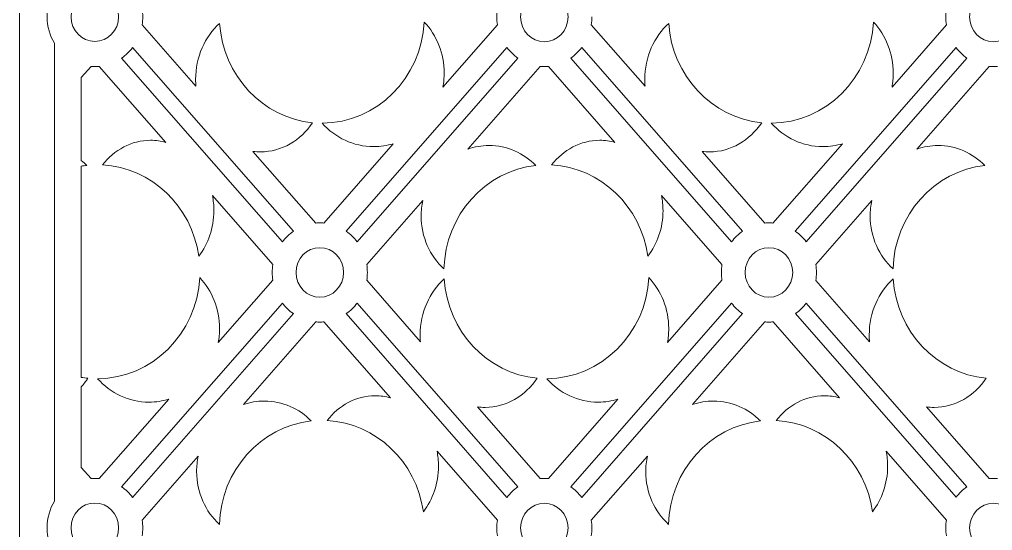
# Model space of a CAD drawing. Header units: centimetres. Extents: x 1.9 to 9.6, y -9.5 to 9.5.
# Drawn here: x 1.857 to 5.736, y -7.165 to -5.129 of the extents above; entities that cross this region are included whole.
import ezdxf

# ---------------------------------------------------------------- set-up
doc = ezdxf.new("R2010")
doc.units = ezdxf.units.CM
doc.header["$MEASUREMENT"] = 0
doc.layers.add('layer 1', color=7, linetype='Continuous')

msp = doc.modelspace()

# ---------------------------------------------------------------- linework, layer by layer
at = {"layer": 'layer 1', "color": 250, "lineweight": 9}
for points, knots in [([(1.85656, 9.5), (1.85656, 9.5), (9.62176, 9.5), (9.62176, 9.5), (9.62176, 9.5), (9.62176, 9.5), (9.62176, -9.5), (9.62176, -9.5), (9.62176, -9.5), (9.62176, -9.5), (1.85656, -9.5), (1.85656, -9.5), (1.85656, -9.5), (1.85656, -9.5), (1.85656, 9.5), (1.85656, 9.5)], [0, 0, 0, 0, 0.2, 0.2, 0.2, 0.2, 0.4, 0.4, 0.4, 0.4, 0.6, 0.6, 0.6, 0.6, 1, 1, 1, 1]), ([(1.99602, -5.2232), (1.97748, -5.19262), (1.96671, -5.15642), (1.96671, -5.11769), (1.96671, -5.11769), (1.96671, -5.07894), (1.97748, -5.04275), (1.99602, -5.01216)], [0, 0, 0, 0, 0.3333333, 0.3333333, 0.3333333, 0.3333333, 1, 1, 1, 1]), ([(2.25161, -5.11769), (2.25161, -5.17206), (2.20908, -5.21639), (2.15692, -5.21639), (2.15692, -5.21639), (2.10473, -5.21639), (2.06217, -5.17206), (2.06217, -5.11769), (2.06217, -5.11769), (2.06217, -5.06331), (2.10473, -5.01896), (2.15692, -5.01896), (2.15692, -5.01896), (2.20908, -5.01896), (2.25161, -5.06331), (2.25161, -5.11769)], [0, 0, 0, 0, 0.2, 0.2, 0.2, 0.2, 0.4, 0.4, 0.4, 0.4, 0.6, 0.6, 0.6, 0.6, 1, 1, 1, 1]), ([(4.04408, -5.11848), (4.04408, -5.17291), (4.00149, -5.2173), (3.94926, -5.2173), (3.94926, -5.2173), (3.89704, -5.2173), (3.85446, -5.17291), (3.85446, -5.11848), (3.85446, -5.11848), (3.85446, -5.06407), (3.89704, -5.01968), (3.94926, -5.01968), (3.94926, -5.01968), (4.00149, -5.01968), (4.04408, -5.06407), (4.04408, -5.11848)], [0, 0, 0, 0, 0.2, 0.2, 0.2, 0.2, 0.4, 0.4, 0.4, 0.4, 0.6, 0.6, 0.6, 0.6, 1, 1, 1, 1]), ([(5.83445, -5.11848), (5.83445, -5.17291), (5.79186, -5.2173), (5.73964, -5.2173), (5.73964, -5.2173), (5.68744, -5.2173), (5.64486, -5.17291), (5.64486, -5.11848), (5.64486, -5.11848), (5.64486, -5.06407), (5.68744, -5.01968), (5.73964, -5.01968), (5.73964, -5.01968), (5.79186, -5.01968), (5.83445, -5.06407), (5.83445, -5.11848)], [0, 0, 0, 0, 0.2, 0.2, 0.2, 0.2, 0.4, 0.4, 0.4, 0.4, 0.6, 0.6, 0.6, 0.6, 1, 1, 1, 1]), ([(2.34579, -5.08728), (2.34735, -5.09744), (2.34816, -5.10788), (2.34816, -5.11848), (2.34816, -5.11848), (2.34816, -5.1291), (2.34735, -5.13953), (2.34579, -5.1497)], [0, 0, 0, 0, 0.3333333, 0.3333333, 0.3333333, 0.3333333, 1, 1, 1, 1]), ([(3.76202, -5.14982), (3.76046, -5.1396), (3.75964, -5.12914), (3.75964, -5.11848), (3.75964, -5.11848), (3.75964, -5.10784), (3.76046, -5.09738), (3.76205, -5.08716)], [0, 0, 0, 0, 0.3333333, 0.3333333, 0.3333333, 0.3333333, 1, 1, 1, 1]), ([(5.55251, -5.15009), (5.55088, -5.1398), (5.55008, -5.12924), (5.55008, -5.11848), (5.55008, -5.11848), (5.55008, -5.10774), (5.55088, -5.09718), (5.55251, -5.08689)], [0, 0, 0, 0, 0.3333333, 0.3333333, 0.3333333, 0.3333333, 1, 1, 1, 1]), ([(2.56004, -5.39434), (2.55931, -5.38555), (2.55891, -5.37666), (2.55891, -5.36768), (2.55891, -5.36768), (2.55891, -5.27762), (2.5963, -5.19702), (2.65464, -5.14406), (2.65464, -5.14406), (2.6679, -5.35268), (2.82633, -5.521), (3.02512, -5.53994), (3.02512, -5.53994), (2.97786, -5.61035), (2.90246, -5.65608), (2.81775, -5.65608), (2.81775, -5.65608), (2.80754, -5.65608), (2.79744, -5.65539), (2.78752, -5.65409)], [0, 0, 0, 0, 0.1666667, 0.1666667, 0.1666667, 0.1666667, 0.3333333, 0.3333333, 0.3333333, 0.3333333, 0.5, 0.5, 0.5, 0.5, 0.6666667, 0.6666667, 0.6666667, 0.6666667, 1, 1, 1, 1]), ([(3.34712, -5.62359), (3.32226, -5.63114), (3.29606, -5.6352), (3.26888, -5.6352), (3.26888, -5.6352), (3.18791, -5.6352), (3.11476, -5.59916), (3.06342, -5.54175), (3.06342, -5.54175), (3.28075, -5.54124), (3.45914, -5.36246), (3.47069, -5.13878), (3.47069, -5.13878), (3.51971, -5.19155), (3.54995, -5.26334), (3.54995, -5.34228), (3.54995, -5.34228), (3.54995, -5.36127), (3.54814, -5.37985), (3.54484, -5.39785)], [0, 0, 0, 0, 0.1666667, 0.1666667, 0.1666667, 0.1666667, 0.3333333, 0.3333333, 0.3333333, 0.3333333, 0.5, 0.5, 0.5, 0.5, 0.6666667, 0.6666667, 0.6666667, 0.6666667, 1, 1, 1, 1]), ([(4.35072, -5.39434), (4.35, -5.38555), (4.34963, -5.37666), (4.34963, -5.36768), (4.34963, -5.36768), (4.34963, -5.27762), (4.38699, -5.19702), (4.4453, -5.14406), (4.4453, -5.14406), (4.45859, -5.35268), (4.617, -5.521), (4.81584, -5.53994), (4.81584, -5.53994), (4.76856, -5.61035), (4.69312, -5.65608), (4.60844, -5.65608), (4.60844, -5.65608), (4.59823, -5.65608), (4.58816, -5.65539), (4.57824, -5.65409)], [0, 0, 0, 0, 0.1666667, 0.1666667, 0.1666667, 0.1666667, 0.3333333, 0.3333333, 0.3333333, 0.3333333, 0.5, 0.5, 0.5, 0.5, 0.6666667, 0.6666667, 0.6666667, 0.6666667, 1, 1, 1, 1]), ([(5.13782, -5.62359), (5.11298, -5.63114), (5.0867, -5.6352), (5.05958, -5.6352), (5.05958, -5.6352), (4.9786, -5.6352), (4.90549, -5.59916), (4.85411, -5.54175), (4.85411, -5.54175), (5.07144, -5.54124), (5.24984, -5.36246), (5.26141, -5.13878), (5.26141, -5.13878), (5.31041, -5.19155), (5.34061, -5.26334), (5.34061, -5.34228), (5.34061, -5.34228), (5.34061, -5.36127), (5.33886, -5.37985), (5.3355, -5.39785)], [0, 0, 0, 0, 0.1666667, 0.1666667, 0.1666667, 0.1666667, 0.3333333, 0.3333333, 0.3333333, 0.3333333, 0.5, 0.5, 0.5, 0.5, 0.6666667, 0.6666667, 0.6666667, 0.6666667, 1, 1, 1, 1]), ([(2.10313, -5.69052), (2.10313, -5.69052), (2.10313, -5.36012), (2.10313, -5.36012), (2.10313, -5.36012), (2.10313, -5.36012), (2.14232, -5.31537), (2.14232, -5.31537)], [0, 0, 0, 0, 0.3333333, 0.3333333, 0.3333333, 0.3333333, 1, 1, 1, 1]), ([(2.14232, -5.31537), (2.14769, -5.31583), (2.15308, -5.3161), (2.15857, -5.3161), (2.15857, -5.3161), (2.16402, -5.3161), (2.16945, -5.31583), (2.17478, -5.31537)], [0, 0, 0, 0, 0.3333333, 0.3333333, 0.3333333, 0.3333333, 1, 1, 1, 1]), ([(3.96548, -5.31537), (3.96012, -5.31583), (3.95472, -5.3161), (3.94926, -5.3161), (3.94926, -5.3161), (3.9438, -5.3161), (3.93838, -5.31583), (3.93302, -5.31537)], [0, 0, 0, 0, 0.3333333, 0.3333333, 0.3333333, 0.3333333, 1, 1, 1, 1]), ([(5.75588, -5.31537), (5.75054, -5.31583), (5.74512, -5.3161), (5.73964, -5.3161), (5.73964, -5.3161), (5.73418, -5.3161), (5.72878, -5.31583), (5.72344, -5.31537)], [0, 0, 0, 0, 0.3333333, 0.3333333, 0.3333333, 0.3333333, 1, 1, 1, 1]), ([(2.44004, -5.61823), (2.42061, -5.61289), (2.40033, -5.61002), (2.37944, -5.61002), (2.37944, -5.61002), (2.30285, -5.61002), (2.23409, -5.64826), (2.18773, -5.70839), (2.18773, -5.70839), (2.38335, -5.71861), (2.5435, -5.87327), (2.57152, -6.07171), (2.57152, -6.07171), (2.60909, -6.02276), (2.63179, -5.95939), (2.63179, -5.8903), (2.63179, -5.8903), (2.63179, -5.8698), (2.62978, -5.84983), (2.62598, -5.83055)], [0, 0, 0, 0, 0.1666667, 0.1666667, 0.1666667, 0.1666667, 0.3333333, 0.3333333, 0.3333333, 0.3333333, 0.5, 0.5, 0.5, 0.5, 0.6666667, 0.6666667, 0.6666667, 0.6666667, 1, 1, 1, 1]), ([(4.41667, -5.83055), (4.42048, -5.84983), (4.42247, -5.8698), (4.42247, -5.8903), (4.42247, -5.8903), (4.42247, -5.95939), (4.39976, -6.02276), (4.36222, -6.07171), (4.36222, -6.07171), (4.33419, -5.87327), (4.17405, -5.71861), (3.97842, -5.70839), (3.97842, -5.70839), (4.02476, -5.64826), (4.09354, -5.61002), (4.1701, -5.61002), (4.1701, -5.61002), (4.19099, -5.61002), (4.21129, -5.61289), (4.23074, -5.61823)], [0, 0, 0, 0, 0.1666667, 0.1666667, 0.1666667, 0.1666667, 0.3333333, 0.3333333, 0.3333333, 0.3333333, 0.5, 0.5, 0.5, 0.5, 0.6666667, 0.6666667, 0.6666667, 0.6666667, 1, 1, 1, 1]), ([(3.64458, -5.64473), (3.67087, -5.63578), (3.69895, -5.6309), (3.72802, -5.6309), (3.72802, -5.6309), (3.80072, -5.6309), (3.86687, -5.66113), (3.91547, -5.71012), (3.91547, -5.71012), (3.7136, -5.73194), (3.55456, -5.90788), (3.54913, -6.12254), (3.54913, -6.12254), (3.49337, -6.07092), (3.45816, -5.99576), (3.45816, -5.91223), (3.45816, -5.91223), (3.45816, -5.89085), (3.46047, -5.87002), (3.46482, -5.84997)], [0, 0, 0, 0, 0.1666667, 0.1666667, 0.1666667, 0.1666667, 0.3333333, 0.3333333, 0.3333333, 0.3333333, 0.5, 0.5, 0.5, 0.5, 0.6666667, 0.6666667, 0.6666667, 0.6666667, 1, 1, 1, 1]), ([(5.43498, -5.64473), (5.4613, -5.63578), (5.48933, -5.6309), (5.51845, -5.6309), (5.51845, -5.6309), (5.59115, -5.6309), (5.65724, -5.66113), (5.70587, -5.71012), (5.70587, -5.71012), (5.504, -5.73194), (5.34496, -5.90788), (5.33956, -6.12254), (5.33956, -6.12254), (5.28381, -6.07092), (5.24852, -5.99576), (5.24852, -5.91223), (5.24852, -5.91223), (5.24852, -5.89085), (5.25085, -5.87002), (5.25523, -5.84997)], [0, 0, 0, 0, 0.1666667, 0.1666667, 0.1666667, 0.1666667, 0.3333333, 0.3333333, 0.3333333, 0.3333333, 0.5, 0.5, 0.5, 0.5, 0.6666667, 0.6666667, 0.6666667, 0.6666667, 1, 1, 1, 1]), ([(2.10313, -5.71309), (2.1103, -5.71192), (2.11749, -5.7109), (2.12477, -5.71012), (2.12477, -5.71012), (2.11789, -5.70321), (2.11067, -5.69665), (2.10313, -5.69052)], [0, 0, 0, 0, 0.3333333, 0.3333333, 0.3333333, 0.3333333, 1, 1, 1, 1]), ([(3.03774, -5.93979), (3.04311, -5.93933), (3.04851, -5.93907), (3.05396, -5.93907), (3.05396, -5.93907), (3.05945, -5.93907), (3.06484, -5.93933), (3.07021, -5.93979)], [0, 0, 0, 0, 0.3333333, 0.3333333, 0.3333333, 0.3333333, 1, 1, 1, 1]), ([(4.82843, -5.93979), (4.83377, -5.93933), (4.8392, -5.93907), (4.84465, -5.93907), (4.84465, -5.93907), (4.85013, -5.93907), (4.85553, -5.93933), (4.86087, -5.93979)], [0, 0, 0, 0, 0.3333333, 0.3333333, 0.3333333, 0.3333333, 1, 1, 1, 1]), ([(3.14877, -6.13667), (3.14877, -6.19109), (3.10618, -6.23548), (3.05396, -6.23548), (3.05396, -6.23548), (3.00174, -6.23548), (2.95915, -6.19109), (2.95915, -6.13667), (2.95915, -6.13667), (2.95915, -6.08225), (3.00174, -6.03786), (3.05396, -6.03786), (3.05396, -6.03786), (3.10618, -6.03786), (3.14877, -6.08225), (3.14877, -6.13667)], [0, 0, 0, 0, 0.2, 0.2, 0.2, 0.2, 0.4, 0.4, 0.4, 0.4, 0.6, 0.6, 0.6, 0.6, 1, 1, 1, 1]), ([(4.93947, -6.13667), (4.93947, -6.19109), (4.89687, -6.23548), (4.84465, -6.23548), (4.84465, -6.23548), (4.79247, -6.23548), (4.74987, -6.19109), (4.74987, -6.13667), (4.74987, -6.13667), (4.74987, -6.08225), (4.79247, -6.03786), (4.84465, -6.03786), (4.84465, -6.03786), (4.89687, -6.03786), (4.93947, -6.08225), (4.93947, -6.13667)], [0, 0, 0, 0, 0.2, 0.2, 0.2, 0.2, 0.4, 0.4, 0.4, 0.4, 0.6, 0.6, 0.6, 0.6, 1, 1, 1, 1]), ([(2.86674, -6.10548), (2.86518, -6.11563), (2.86434, -6.12607), (2.86434, -6.13667), (2.86434, -6.13667), (2.86434, -6.14728), (2.86518, -6.1577), (2.86674, -6.16789)], [0, 0, 0, 0, 0.3333333, 0.3333333, 0.3333333, 0.3333333, 1, 1, 1, 1]), ([(3.24118, -6.10535), (3.24277, -6.11556), (3.24358, -6.12602), (3.24358, -6.13667), (3.24358, -6.13667), (3.24358, -6.14733), (3.24277, -6.15779), (3.24118, -6.168)], [0, 0, 0, 0, 0.3333333, 0.3333333, 0.3333333, 0.3333333, 1, 1, 1, 1]), ([(4.65744, -6.16789), (4.65587, -6.1577), (4.65507, -6.14728), (4.65507, -6.13667), (4.65507, -6.13667), (4.65507, -6.12607), (4.65587, -6.11563), (4.65744, -6.10548)], [0, 0, 0, 0, 0.3333333, 0.3333333, 0.3333333, 0.3333333, 1, 1, 1, 1]), ([(2.64942, -6.41602), (2.65275, -6.39803), (2.65452, -6.37946), (2.65452, -6.36046), (2.65452, -6.36046), (2.65452, -6.28152), (2.6243, -6.20973), (2.5753, -6.15696), (2.5753, -6.15696), (2.56375, -6.38066), (2.38532, -6.55943), (2.168, -6.55992), (2.168, -6.55992), (2.21938, -6.61735), (2.29252, -6.65337), (2.37347, -6.65337), (2.37347, -6.65337), (2.40062, -6.65337), (2.42687, -6.64932), (2.45173, -6.64177)], [0, 0, 0, 0, 0.1666667, 0.1666667, 0.1666667, 0.1666667, 0.3333333, 0.3333333, 0.3333333, 0.3333333, 0.5, 0.5, 0.5, 0.5, 0.6666667, 0.6666667, 0.6666667, 0.6666667, 1, 1, 1, 1]), ([(3.45531, -6.4125), (3.45462, -6.40373), (3.45421, -6.39484), (3.45421, -6.38586), (3.45421, -6.38586), (3.45421, -6.29581), (3.49157, -6.2152), (3.54992, -6.16225), (3.54992, -6.16225), (3.56318, -6.37084), (3.72161, -6.53919), (3.92043, -6.55811), (3.92043, -6.55811), (3.87313, -6.62853), (3.79774, -6.67427), (3.71305, -6.67427), (3.71305, -6.67427), (3.70284, -6.67427), (3.69274, -6.67357), (3.68282, -6.67228)], [0, 0, 0, 0, 0.1666667, 0.1666667, 0.1666667, 0.1666667, 0.3333333, 0.3333333, 0.3333333, 0.3333333, 0.5, 0.5, 0.5, 0.5, 0.6666667, 0.6666667, 0.6666667, 0.6666667, 1, 1, 1, 1]), ([(4.24239, -6.64177), (4.21756, -6.64932), (4.19131, -6.65337), (4.16418, -6.65337), (4.16418, -6.65337), (4.08318, -6.65337), (4.01007, -6.61735), (3.95872, -6.55992), (3.95872, -6.55992), (4.17602, -6.55943), (4.35444, -6.38066), (4.36599, -6.15696), (4.36599, -6.15696), (4.41502, -6.20973), (4.44522, -6.28152), (4.44522, -6.36046), (4.44522, -6.36046), (4.44522, -6.37946), (4.44345, -6.39803), (4.44011, -6.41602)], [0, 0, 0, 0, 0.1666667, 0.1666667, 0.1666667, 0.1666667, 0.3333333, 0.3333333, 0.3333333, 0.3333333, 0.5, 0.5, 0.5, 0.5, 0.6666667, 0.6666667, 0.6666667, 0.6666667, 1, 1, 1, 1]), ([(5.24574, -6.4125), (5.24499, -6.40373), (5.24461, -6.39484), (5.24461, -6.38586), (5.24461, -6.38586), (5.24461, -6.29581), (5.282, -6.2152), (5.34032, -6.16225), (5.34032, -6.16225), (5.35358, -6.37084), (5.51201, -6.53919), (5.71083, -6.55811), (5.71083, -6.55811), (5.66357, -6.62853), (5.58814, -6.67427), (5.50342, -6.67427), (5.50342, -6.67427), (5.49321, -6.67427), (5.48314, -6.67357), (5.47322, -6.67228)], [0, 0, 0, 0, 0.1666667, 0.1666667, 0.1666667, 0.1666667, 0.3333333, 0.3333333, 0.3333333, 0.3333333, 0.5, 0.5, 0.5, 0.5, 0.6666667, 0.6666667, 0.6666667, 0.6666667, 1, 1, 1, 1]), ([(3.07027, -6.33354), (3.06489, -6.33402), (3.05947, -6.33428), (3.05396, -6.33428), (3.05396, -6.33428), (3.04848, -6.33428), (3.04305, -6.33402), (3.03765, -6.33354)], [0, 0, 0, 0, 0.3333333, 0.3333333, 0.3333333, 0.3333333, 1, 1, 1, 1]), ([(4.86099, -6.33354), (4.85559, -6.33402), (4.85013, -6.33428), (4.84465, -6.33428), (4.84465, -6.33428), (4.83917, -6.33428), (4.83371, -6.33402), (4.82835, -6.33354)], [0, 0, 0, 0, 0.3333333, 0.3333333, 0.3333333, 0.3333333, 1, 1, 1, 1]), ([(2.10313, -6.59193), (2.11276, -6.58146), (2.12166, -6.57015), (2.12973, -6.55811), (2.12973, -6.55811), (2.12077, -6.55728), (2.11192, -6.5561), (2.10313, -6.55465)], [0, 0, 0, 0, 0.3333333, 0.3333333, 0.3333333, 0.3333333, 1, 1, 1, 1]), ([(3.5214, -6.84863), (3.52517, -6.8679), (3.5272, -6.88786), (3.5272, -6.90838), (3.5272, -6.90838), (3.5272, -6.97747), (3.50449, -7.04083), (3.46695, -7.08979), (3.46695, -7.08979), (3.43889, -6.89135), (3.27878, -6.73669), (3.08314, -6.72646), (3.08314, -6.72646), (3.12948, -6.66632), (3.19826, -6.62809), (3.27483, -6.62809), (3.27483, -6.62809), (3.29571, -6.62809), (3.316, -6.63096), (3.33543, -6.63631)], [0, 0, 0, 0, 0.1666667, 0.1666667, 0.1666667, 0.1666667, 0.3333333, 0.3333333, 0.3333333, 0.3333333, 0.5, 0.5, 0.5, 0.5, 0.6666667, 0.6666667, 0.6666667, 0.6666667, 1, 1, 1, 1]), ([(5.31206, -6.84863), (5.31586, -6.8679), (5.31786, -6.88786), (5.31786, -6.90838), (5.31786, -6.90838), (5.31786, -6.97747), (5.29518, -7.04083), (5.25763, -7.08979), (5.25763, -7.08979), (5.22958, -6.89135), (5.06946, -6.73669), (4.87384, -6.72646), (4.87384, -6.72646), (4.92017, -6.66632), (4.98893, -6.62809), (5.06552, -6.62809), (5.06552, -6.62809), (5.08641, -6.62809), (5.10672, -6.63096), (5.12615, -6.63631)], [0, 0, 0, 0, 0.1666667, 0.1666667, 0.1666667, 0.1666667, 0.3333333, 0.3333333, 0.3333333, 0.3333333, 0.5, 0.5, 0.5, 0.5, 0.6666667, 0.6666667, 0.6666667, 0.6666667, 1, 1, 1, 1]), ([(2.7493, -6.66279), (2.77559, -6.65385), (2.80364, -6.64899), (2.83275, -6.64899), (2.83275, -6.64899), (2.90545, -6.64899), (2.97157, -6.67921), (3.02016, -6.7282), (3.02016, -6.7282), (2.81833, -6.75), (2.65929, -6.92596), (2.65386, -7.14062), (2.65386, -7.14062), (2.5981, -7.089), (2.56285, -7.01382), (2.56285, -6.93031), (2.56285, -6.93031), (2.56285, -6.90893), (2.56517, -6.8881), (2.56952, -6.86805)], [0, 0, 0, 0, 0.1666667, 0.1666667, 0.1666667, 0.1666667, 0.3333333, 0.3333333, 0.3333333, 0.3333333, 0.5, 0.5, 0.5, 0.5, 0.6666667, 0.6666667, 0.6666667, 0.6666667, 1, 1, 1, 1]), ([(4.54, -6.66279), (4.56629, -6.65385), (4.59434, -6.64899), (4.62344, -6.64899), (4.62344, -6.64899), (4.69614, -6.64899), (4.76226, -6.67921), (4.81086, -6.7282), (4.81086, -6.7282), (4.60899, -6.75), (4.44998, -6.92596), (4.44455, -7.14062), (4.44455, -7.14062), (4.3888, -7.089), (4.35354, -7.01382), (4.35354, -6.93031), (4.35354, -6.93031), (4.35354, -6.90893), (4.35586, -6.8881), (4.36024, -6.86805)], [0, 0, 0, 0, 0.1666667, 0.1666667, 0.1666667, 0.1666667, 0.3333333, 0.3333333, 0.3333333, 0.3333333, 0.5, 0.5, 0.5, 0.5, 0.6666667, 0.6666667, 0.6666667, 0.6666667, 1, 1, 1, 1]), ([(2.17488, -6.95788), (2.1695, -6.9574), (2.16406, -6.95714), (2.15857, -6.95714), (2.15857, -6.95714), (2.15306, -6.95714), (2.14764, -6.9574), (2.14224, -6.95788)], [0, 0, 0, 0, 0.3333333, 0.3333333, 0.3333333, 0.3333333, 1, 1, 1, 1]), ([(3.93296, -6.95788), (3.93832, -6.9574), (3.94375, -6.95714), (3.94926, -6.95714), (3.94926, -6.95714), (3.95474, -6.95714), (3.96017, -6.9574), (3.96556, -6.95788)], [0, 0, 0, 0, 0.3333333, 0.3333333, 0.3333333, 0.3333333, 1, 1, 1, 1]), ([(5.72333, -6.95788), (5.72873, -6.9574), (5.73418, -6.95714), (5.73964, -6.95714), (5.73964, -6.95714), (5.74514, -6.95714), (5.7506, -6.9574), (5.75597, -6.95788)], [0, 0, 0, 0, 0.3333333, 0.3333333, 0.3333333, 0.3333333, 1, 1, 1, 1]), ([(1.99602, -7.25955), (1.97748, -7.22896), (1.96671, -7.19277), (1.96671, -7.15402), (1.96671, -7.15402), (1.96671, -7.11529), (1.97748, -7.07908), (1.99602, -7.0485)], [0, 0, 0, 0, 0.3333333, 0.3333333, 0.3333333, 0.3333333, 1, 1, 1, 1]), ([(2.25161, -7.15402), (2.25161, -7.20841), (2.20908, -7.25274), (2.15692, -7.25274), (2.15692, -7.25274), (2.10473, -7.25274), (2.06217, -7.20841), (2.06217, -7.15402), (2.06217, -7.15402), (2.06217, -7.09966), (2.10473, -7.05531), (2.15692, -7.05531), (2.15692, -7.05531), (2.20908, -7.05531), (2.25161, -7.09966), (2.25161, -7.15402)], [0, 0, 0, 0, 0.2, 0.2, 0.2, 0.2, 0.4, 0.4, 0.4, 0.4, 0.6, 0.6, 0.6, 0.6, 1, 1, 1, 1]), ([(4.04408, -7.15475), (4.04408, -7.20917), (4.00149, -7.25354), (3.94926, -7.25354), (3.94926, -7.25354), (3.89704, -7.25354), (3.85446, -7.20917), (3.85446, -7.15475), (3.85446, -7.15475), (3.85446, -7.10032), (3.89704, -7.05593), (3.94926, -7.05593), (3.94926, -7.05593), (4.00149, -7.05593), (4.04408, -7.10032), (4.04408, -7.15475)], [0, 0, 0, 0, 0.2, 0.2, 0.2, 0.2, 0.4, 0.4, 0.4, 0.4, 0.6, 0.6, 0.6, 0.6, 1, 1, 1, 1]), ([(5.83445, -7.15475), (5.83445, -7.20917), (5.79186, -7.25354), (5.73964, -7.25354), (5.73964, -7.25354), (5.68744, -7.25354), (5.64486, -7.20917), (5.64486, -7.15475), (5.64486, -7.15475), (5.64486, -7.10032), (5.68744, -7.05593), (5.73964, -7.05593), (5.73964, -7.05593), (5.79186, -7.05593), (5.83445, -7.10032), (5.83445, -7.15475)], [0, 0, 0, 0, 0.2, 0.2, 0.2, 0.2, 0.4, 0.4, 0.4, 0.4, 0.6, 0.6, 0.6, 0.6, 1, 1, 1, 1]), ([(2.34579, -7.12355), (2.34735, -7.13371), (2.34816, -7.14413), (2.34816, -7.15475), (2.34816, -7.15475), (2.34816, -7.16537), (2.34735, -7.17577), (2.34579, -7.18595)], [0, 0, 0, 0, 0.3333333, 0.3333333, 0.3333333, 0.3333333, 1, 1, 1, 1]), ([(3.76205, -7.18606), (3.76048, -7.17585), (3.75964, -7.16539), (3.75964, -7.15475), (3.75964, -7.15475), (3.75964, -7.14409), (3.76048, -7.13364), (3.76205, -7.12343)], [0, 0, 0, 0, 0.3333333, 0.3333333, 0.3333333, 0.3333333, 1, 1, 1, 1]), ([(5.55251, -7.18634), (5.55088, -7.17605), (5.55008, -7.16549), (5.55008, -7.15475), (5.55008, -7.15475), (5.55008, -7.14399), (5.55088, -7.13343), (5.55251, -7.12315)], [0, 0, 0, 0, 0.3333333, 0.3333333, 0.3333333, 0.3333333, 1, 1, 1, 1])]:
    msp.add_open_spline(points, degree=3, knots=knots, dxfattribs=at)
for points in [[(4.13889, -5.11848), (4.13889, -5.1291), (4.13804, -5.13953), (4.13647, -5.14968)], [(2.34579, -5.1497), (2.34579, -5.1497), (2.56004, -5.39434), (2.56004, -5.39434)], [(3.54484, -5.39785), (3.54484, -5.39785), (3.76202, -5.14982), (3.76202, -5.14982)], [(4.13647, -5.14968), (4.13647, -5.14968), (4.35072, -5.39434), (4.35072, -5.39434)], [(5.3355, -5.39785), (5.3355, -5.39785), (5.55251, -5.15009), (5.55251, -5.15009)], [(1.99602, -7.0485), (1.99602, -7.0485), (1.99602, -5.2232), (1.99602, -5.2232)], [(2.30754, -5.24048), (2.29522, -5.2568), (2.28048, -5.27106), (2.26388, -5.28266)], [(2.94865, -5.9725), (2.94865, -5.9725), (2.30754, -5.24048), (2.30754, -5.24048)], [(3.80032, -5.24055), (3.80032, -5.24055), (3.15927, -5.9725), (3.15927, -5.9725)], [(3.84395, -5.28266), (3.82736, -5.27107), (3.81262, -5.25684), (3.80032, -5.24055)], [(4.09827, -5.24046), (4.08591, -5.2568), (4.07117, -5.27106), (4.05458, -5.28266)], [(4.73934, -5.9725), (4.73934, -5.9725), (4.09827, -5.24046), (4.09827, -5.24046)], [(5.59087, -5.24072), (5.59087, -5.24072), (4.94999, -5.9725), (4.94999, -5.9725)], [(5.63432, -5.28266), (5.61785, -5.27111), (5.60316, -5.25694), (5.59087, -5.24072)], [(2.26388, -5.28266), (2.26388, -5.28266), (2.90496, -6.0147), (2.90496, -6.0147)], [(3.20291, -6.01461), (3.20291, -6.01461), (3.84395, -5.28266), (3.84395, -5.28266)], [(4.05458, -5.28266), (4.05458, -5.28266), (4.69567, -6.0147), (4.69567, -6.0147)], [(4.99345, -6.01444), (4.99345, -6.01444), (5.63432, -5.28266), (5.63432, -5.28266)], [(2.17478, -5.31537), (2.17478, -5.31537), (2.44004, -5.61823), (2.44004, -5.61823)], [(3.93302, -5.31537), (3.93302, -5.31537), (3.64458, -5.64473), (3.64458, -5.64473)], [(4.23074, -5.61823), (4.23074, -5.61823), (3.96548, -5.31537), (3.96548, -5.31537)], [(5.72344, -5.31537), (5.72344, -5.31537), (5.43498, -5.64473), (5.43498, -5.64473)], [(3.07021, -5.93979), (3.07021, -5.93979), (3.34712, -5.62359), (3.34712, -5.62359)], [(4.86087, -5.93979), (4.86087, -5.93979), (5.13782, -5.62359), (5.13782, -5.62359)], [(2.78752, -5.65409), (2.78752, -5.65409), (3.03774, -5.93979), (3.03774, -5.93979)], [(4.57824, -5.65409), (4.57824, -5.65409), (4.82843, -5.93979), (4.82843, -5.93979)], [(2.10313, -6.55465), (2.10313, -6.55465), (2.10313, -5.71309), (2.10313, -5.71309)], [(2.62598, -5.83055), (2.62598, -5.83055), (2.86674, -6.10548), (2.86674, -6.10548)], [(3.46482, -5.84997), (3.46482, -5.84997), (3.24118, -6.10535), (3.24118, -6.10535)], [(4.65744, -6.10548), (4.65744, -6.10548), (4.41667, -5.83055), (4.41667, -5.83055)], [(5.25523, -5.84997), (5.25523, -5.84997), (5.03181, -6.10507), (5.03181, -6.10507)], [(2.90496, -6.0147), (2.91731, -5.99837), (2.93205, -5.9841), (2.94865, -5.9725)], [(3.15927, -5.9725), (3.17587, -5.98409), (3.19058, -5.99832), (3.20291, -6.01461)], [(4.69567, -6.0147), (4.70801, -5.99837), (4.72278, -5.9841), (4.73934, -5.9725)], [(4.94999, -5.9725), (4.96647, -5.98405), (4.98115, -5.99822), (4.99345, -6.01444)], [(5.03181, -6.10507), (5.03343, -6.11537), (5.03427, -6.12591), (5.03427, -6.13667)], [(2.86674, -6.16789), (2.86674, -6.16789), (2.64942, -6.41602), (2.64942, -6.41602)], [(3.24118, -6.168), (3.24118, -6.168), (3.45531, -6.4125), (3.45531, -6.4125)], [(4.44011, -6.41602), (4.44011, -6.41602), (4.65744, -6.16789), (4.65744, -6.16789)], [(5.03427, -6.13667), (5.03427, -6.14743), (5.03343, -6.15797), (5.03181, -6.16827)], [(5.03181, -6.16827), (5.03181, -6.16827), (5.24574, -6.4125), (5.24574, -6.4125)], [(2.90496, -6.25864), (2.90496, -6.25864), (2.26394, -6.99061), (2.26394, -6.99061)], [(2.94859, -6.3008), (2.93203, -6.28921), (2.91729, -6.27495), (2.90496, -6.25864)], [(3.20291, -6.25872), (3.19061, -6.27499), (3.17589, -6.28922), (3.15933, -6.3008)], [(3.8439, -6.99063), (3.8439, -6.99063), (3.20291, -6.25872), (3.20291, -6.25872)], [(4.69567, -6.25864), (4.69567, -6.25864), (4.05464, -6.99061), (4.05464, -6.99061)], [(4.73929, -6.3008), (4.72271, -6.28919), (4.70798, -6.27495), (4.69567, -6.25864)], [(4.99345, -6.25889), (4.98118, -6.2751), (4.96653, -6.28927), (4.95005, -6.3008)], [(5.63426, -6.99061), (5.63426, -6.99061), (4.99345, -6.25889), (4.99345, -6.25889)], [(2.30754, -7.03277), (2.30754, -7.03277), (2.94859, -6.3008), (2.94859, -6.3008)], [(3.15933, -6.3008), (3.15933, -6.3008), (3.80032, -7.03269), (3.80032, -7.03269)], [(4.09827, -7.03277), (4.09827, -7.03277), (4.73929, -6.3008), (4.73929, -6.3008)], [(4.95005, -6.3008), (4.95005, -6.3008), (5.59087, -7.03252), (5.59087, -7.03252)], [(3.03765, -6.33354), (3.03765, -6.33354), (2.7493, -6.66279), (2.7493, -6.66279)], [(3.33543, -6.63631), (3.33543, -6.63631), (3.07027, -6.33354), (3.07027, -6.33354)], [(4.82835, -6.33354), (4.82835, -6.33354), (4.54, -6.66279), (4.54, -6.66279)], [(5.12615, -6.63631), (5.12615, -6.63631), (4.86099, -6.33354), (4.86099, -6.33354)], [(2.10313, -6.91322), (2.10313, -6.91322), (2.10313, -6.59193), (2.10313, -6.59193)], [(2.45173, -6.64177), (2.45173, -6.64177), (2.17488, -6.95788), (2.17488, -6.95788)], [(3.68282, -6.67228), (3.68282, -6.67228), (3.93296, -6.95788), (3.93296, -6.95788)], [(3.96556, -6.95788), (3.96556, -6.95788), (4.24239, -6.64177), (4.24239, -6.64177)], [(5.47322, -6.67228), (5.47322, -6.67228), (5.72333, -6.95788), (5.72333, -6.95788)], [(3.76205, -7.12343), (3.76205, -7.12343), (3.5214, -6.84863), (3.5214, -6.84863)], [(5.55251, -7.12315), (5.55251, -7.12315), (5.31206, -6.84863), (5.31206, -6.84863)], [(2.56952, -6.86805), (2.56952, -6.86805), (2.34579, -7.12355), (2.34579, -7.12355)], [(4.36024, -6.86805), (4.36024, -6.86805), (4.13651, -7.12355), (4.13651, -7.12355)], [(2.14224, -6.95788), (2.14224, -6.95788), (2.10313, -6.91322), (2.10313, -6.91322)], [(2.26394, -6.99061), (2.2805, -7.00221), (2.29525, -7.01646), (2.30754, -7.03277)], [(3.80032, -7.03269), (3.81262, -7.01642), (3.82736, -7.00221), (3.8439, -6.99063)], [(4.05464, -6.99061), (4.0712, -7.00221), (4.08591, -7.01646), (4.09827, -7.03277)], [(5.59087, -7.03252), (5.60314, -7.01631), (5.61779, -7.00215), (5.63426, -6.99061)], [(4.13651, -7.12355), (4.13804, -7.13371), (4.13889, -7.14413), (4.13889, -7.15475)], [(4.13889, -7.15475), (4.13889, -7.16537), (4.13804, -7.17577), (4.13651, -7.18595)]]:
    msp.add_open_spline(points, degree=3, dxfattribs=at)

doc.saveas('drawing.dxf')
